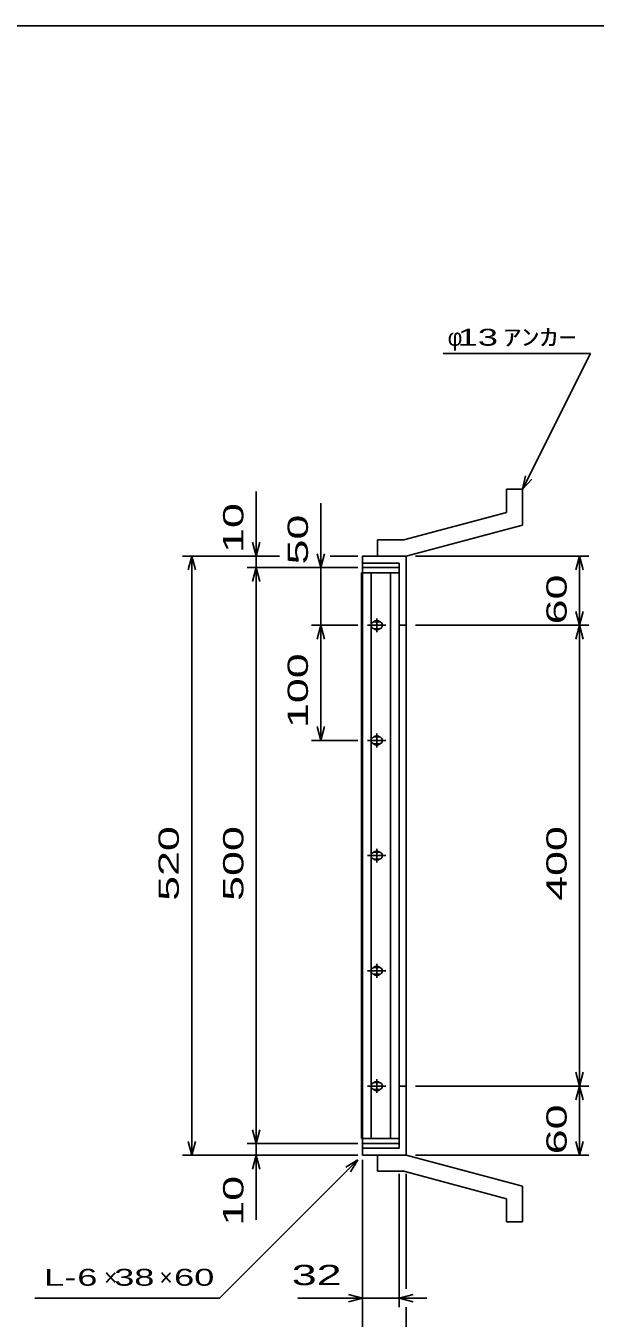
# Model space of a CAD drawing. Units: millimetres, scale not verified. Extents: x -1456 to 1385, y -1026 to 843.
# Drawn here: x -409 to 85, y -279 to 843 of the extents above; entities that cross this region are included whole.
import ezdxf
from ezdxf.enums import TextEntityAlignment as Align

# ---------------------------------------------------------------- set-up
doc = ezdxf.new("R2010")
doc.units = ezdxf.units.MM
doc.header["$LTSCALE"] = 8
for name, color, linetype, lineweight in [('0_2', 150, 'Continuous', 25), ('16', 3, 'Continuous', 25), ('19', 6, 'Continuous', 25), ('22', 4, 'Continuous', 25)]:
    doc.layers.add(name, color=color, linetype=linetype, lineweight=lineweight)
doc.styles.add('ベクトル', font='')
doc.styles.get('ベクトル').set_extended_font_data('ベクトル')

msp = doc.modelspace()

# ---------------------------------------------------------------- linework, layer by layer
at = {"layer": '0_2'}
msp.add_line((-1383.2, 842.8), (1384.8, 842.8), dxfattribs=at)
at = {"layer": '16'}
for p, q in [((-85, 372.5), (-117, 372.5)), ((-117, 372.5), (-117, 368)), ((-85, 368), (-85, 372.5)), ((-117.7, -123), (-117.7, 368)), ((-117.7, 368), (-117, 368)), ((-117, 368), (-85, 368)), ((-117, 368), (-117, -123)), ((-85, 368), (-117, 368)), ((-109.5, 368), (-109.5, -123)), ((-92.5, -123), (-92.5, 368)), ((-85, -123), (-85, 368)), ((-102.5, 325.5), (-106.5, 325.5)), ((-104.5, 328.5), (-104.5, 316.5)), ((-112.5, 322.5), (-96.5, 322.5)), ((-106.5, 319.5), (-102.5, 319.5)), ((-102.5, 225.5), (-106.5, 225.5)), ((-104.5, 228.5), (-104.5, 216.5)), ((-112.5, 222.5), (-96.5, 222.5)), ((-106.5, 219.5), (-102.5, 219.5)), ((-102.5, 125.5), (-106.5, 125.5)), ((-104.5, 128.5), (-104.5, 116.5)), ((-112.5, 122.5), (-96.5, 122.5)), ((-106.5, 119.5), (-102.5, 119.5)), ((-112.5, 22.5), (-96.5, 22.5)), ((-102.5, 25.5), (-106.5, 25.5)), ((-104.5, 28.5), (-104.5, 16.5)), ((-106.5, 19.5), (-102.5, 19.5)), ((-112.5, -77.5), (-96.5, -77.5)), ((-102.5, -74.5), (-106.5, -74.5)), ((-104.5, -71.5), (-104.5, -83.5)), ((-106.5, -80.5), (-102.5, -80.5)), ((-117, -123), (-117.7, -123)), ((-117, -123), (-85, -123)), ((-117, -127.5), (-117, -123)), ((-117, -123), (-85, -123)), ((-85, -123), (-85, -127.5)), ((-85, -127.5), (-117, -127.5))]:
    msp.add_line(p, q, dxfattribs=at)
for centre, radius, start, end in [((-106.5, 322.5), 3, 90, 270), ((-104.5, 322.5), 4, 46.6, 133.4), ((-102.5, 322.5), 3, 270, 90), ((-104.5, 322.5), 4, 226.6, 313.4), ((-106.5, 222.5), 3, 90, 270), ((-104.5, 222.5), 4, 46.6, 133.4), ((-102.5, 222.5), 3, 270, 90), ((-104.5, 222.5), 4, 226.6, 313.4), ((-106.5, 122.5), 3, 90, 270), ((-104.5, 122.5), 4, 46.6, 133.4), ((-102.5, 122.5), 3, 270, 90), ((-104.5, 122.5), 4, 226.6, 313.4), ((-106.5, 22.5), 3, 90, 270), ((-104.5, 22.5), 4, 46.6, 133.4), ((-102.5, 22.5), 3, 270, 90), ((-104.5, 22.5), 4, 226.6, 313.4), ((-106.5, -77.5), 3, 90, 270), ((-104.5, -77.5), 4, 46.6, 133.4), ((-102.5, -77.5), 3, 270, 90), ((-104.5, -77.5), 4, 226.6, 313.4)]:
    msp.add_arc(centre, radius, start, end, dxfattribs=at)
at = {"layer": '19'}
for p, q in [((8, 440.5), (22, 440.5)), ((8, 420.5), (8, 440.5)), ((22, 409.5), (22, 440.5)), ((8, 420.5), (-81, 396.5)), ((-79, 382.5), (22, 409.5)), ((-104, 396.5), (-81, 396.5)), ((-104, 382.5), (-104, 396.5)), ((-117, 372.5), (-117, 382.5)), ((-117, 382.5), (-80, 382.5)), ((-104, 382.5), (-79, 382.5)), ((-80, 382.5), (-79, 381.5)), ((-79, 381.5), (-79, -136.5)), ((-85, 376.5), (-117, 376.5)), ((-85, -131.5), (-85, 376.5)), ((-79, 322.5), (-85, 322.5)), ((-79, -77.5), (-85, -77.5)), ((-117, -137.5), (-117, -127.5)), ((-117, -131.5), (-85, -131.5)), ((-80, -137.5), (-117, -137.5)), ((-104, -137.5), (-79, -137.5)), ((-104, -151.5), (-104, -137.5)), ((-79, -136.5), (-80, -137.5)), ((22, -164.5), (-79, -137.5)), ((-104, -151.5), (-81, -151.5)), ((8, -175.5), (-81, -151.5)), ((22, -195.5), (22, -164.5)), ((8, -195.5), (8, -175.5)), ((8, -195.5), (22, -195.5))]:
    msp.add_line(p, q, dxfattribs=at)
at = {"layer": '22'}
for p, q in [((-47, 558.5), (81, 558.5)), ((22, 440.5), (81, 558.5)), ((22, 440.5), (24.4, 452.2)), ((22, 440.5), (30, 449.3)), ((-209, 382.5), (-209, 438.5)), ((-153, 372.5), (-153, 428.5)), ((-209, 382.5), (-212.2, 394.5)), ((-209, 382.5), (-205.8, 394.5)), ((-273, 382.5), (-189, 382.5)), ((-268.2, 370.5), (-265, 382.5)), ((-261.8, 370.5), (-265, 382.5)), ((-265, -137.5), (-265, 382.5)), ((-217, 382.5), (-189, 382.5)), ((-209, 372.5), (-209, 382.5)), ((-153, 372.5), (-156.2, 384.5)), ((-149.8, 384.5), (-153, 372.5)), ((-145, 382.5), (-121, 382.5)), ((-145, 382.5), (-121, 382.5)), ((-71, 382.5), (79.4, 382.5)), ((68.2, 370.5), (71.4, 382.5)), ((74.6, 370.5), (71.4, 382.5)), ((71.4, 322.5), (71.4, 382.5)), ((-217, 372.5), (-121, 372.5)), ((-212.2, 360.5), (-209, 372.5)), ((-205.8, 360.5), (-209, 372.5)), ((-209, -127.5), (-209, 372.5)), ((-121, 372.5), (-161, 372.5)), ((-153, 372.5), (-153, 322.5)), ((71.4, 322.5), (68.2, 334.5)), ((71.4, 322.5), (74.6, 334.5)), ((-161, 322.5), (-121, 322.5)), ((-156.2, 310.5), (-153, 322.5)), ((-149.8, 310.5), (-153, 322.5)), ((-153, 222.5), (-153, 322.5)), ((-71, 322.5), (79.4, 322.5)), ((68.2, 310.5), (71.4, 322.5)), ((74.6, 310.5), (71.4, 322.5)), ((71.4, -77.5), (71.4, 322.5)), ((-153, 222.5), (-156.2, 234.5)), ((-153, 222.5), (-149.8, 234.5)), ((-161, 222.5), (-121, 222.5)), ((71.4, -77.5), (68.2, -65.5)), ((71.4, -77.5), (74.6, -65.5)), ((-71, -77.5), (79.4, -77.5)), ((68.2, -89.5), (71.4, -77.5)), ((74.6, -89.5), (71.4, -77.5)), ((71.4, -137.5), (71.4, -77.5)), ((-209, -127.5), (-212.2, -115.5)), ((-209, -127.5), (-205.8, -115.5)), ((-265, -137.5), (-268.2, -125.5)), ((-265, -137.5), (-261.8, -125.5)), ((-217, -127.5), (-121, -127.5)), ((-209, -137.5), (-209, -127.5)), ((71.4, -137.5), (68.2, -125.5)), ((71.4, -137.5), (74.6, -125.5)), ((-273, -137.5), (-121, -137.5)), ((-241, -261.5), (-121, -141.5)), ((-217, -137.5), (-121, -137.5)), ((-212.2, -149.5), (-209, -137.5)), ((-205.8, -149.5), (-209, -137.5)), ((-209, -193.5), (-209, -137.5)), ((-131.4, -147.9), (-121, -141.5)), ((-127.4, -151.9), (-121, -141.5)), ((-117, -269.5), (-117, -141.5)), ((-117, -325.5), (-117, -141.5)), ((-71, -137.5), (79.4, -137.5)), ((-85, -269.5), (-85, -153.7)), ((-79, -253.5), (-79, -153.7)), ((-401, -261.5), (-241, -261.5)), ((-173, -261.5), (-117, -261.5)), ((-117, -261.5), (-129, -258.3)), ((-129, -264.7), (-117, -261.5)), ((-117, -261.5), (-85, -261.5)), ((-85, -261.5), (-73, -258.3)), ((-73, -264.7), (-85, -261.5)), ((-85, -261.5), (-61, -261.5)), ((-79, -325.5), (-79, -269.5))]:
    msp.add_line(p, q, dxfattribs=at)

# ---------------------------------------------------------------- texts
at = {"layer": '22', "color": 2, "style": 'ベクトル'}
for s, p in [('φ', (-43, 572.5)), ('×', (-341, -243.5)), ('×', (-293, -243.5))]:
    msp.add_text(s, height=14.7, dxfattribs=at).set_placement(p, align=Align.MIDDLE_LEFT)
for s, height, width, p in [(' 13 ', 14.66, 1.6, (-43, 572.5)), ('ｱﾝｶｰ', 14.66, 1.6, (5, 572.5)), (' 32 ', 17.6, 1.65, (-189, -241.5)), ('L-', 14.66, 1.6, (-393, -243.5)), (' 6 ', 14.66, 1.6, (-373, -243.5)), (' 38 ', 14.66, 1.6, (-341, -243.5)), (' 60 ', 14.66, 1.6, (-289, -243.5))]:
    msp.add_text(s, height=height, dxfattribs=dict(at, width=width)).set_placement(p, align=Align.MIDDLE_LEFT)
at = {"layer": '22', "color": 2, "style": 'ベクトル', "width": 1.65}
for s, p in [(' 10 ', (-229, 374.5)), (' 50 ', (-173, 364.5)), (' 60 ', (51.4, 312.5)), (' 100 ', (-173, 222.5)), (' 520 ', (-285, 72.5)), (' 500 ', (-229, 72.5)), (' 400 ', (51.4, 72.5)), (' 60 ', (51.4, -147.5)), (' 10 ', (-229, -209.5))]:
    msp.add_text(s, height=17.6, rotation=90, dxfattribs=at).set_placement(p, align=Align.MIDDLE_LEFT)

doc.saveas('drawing.dxf')
